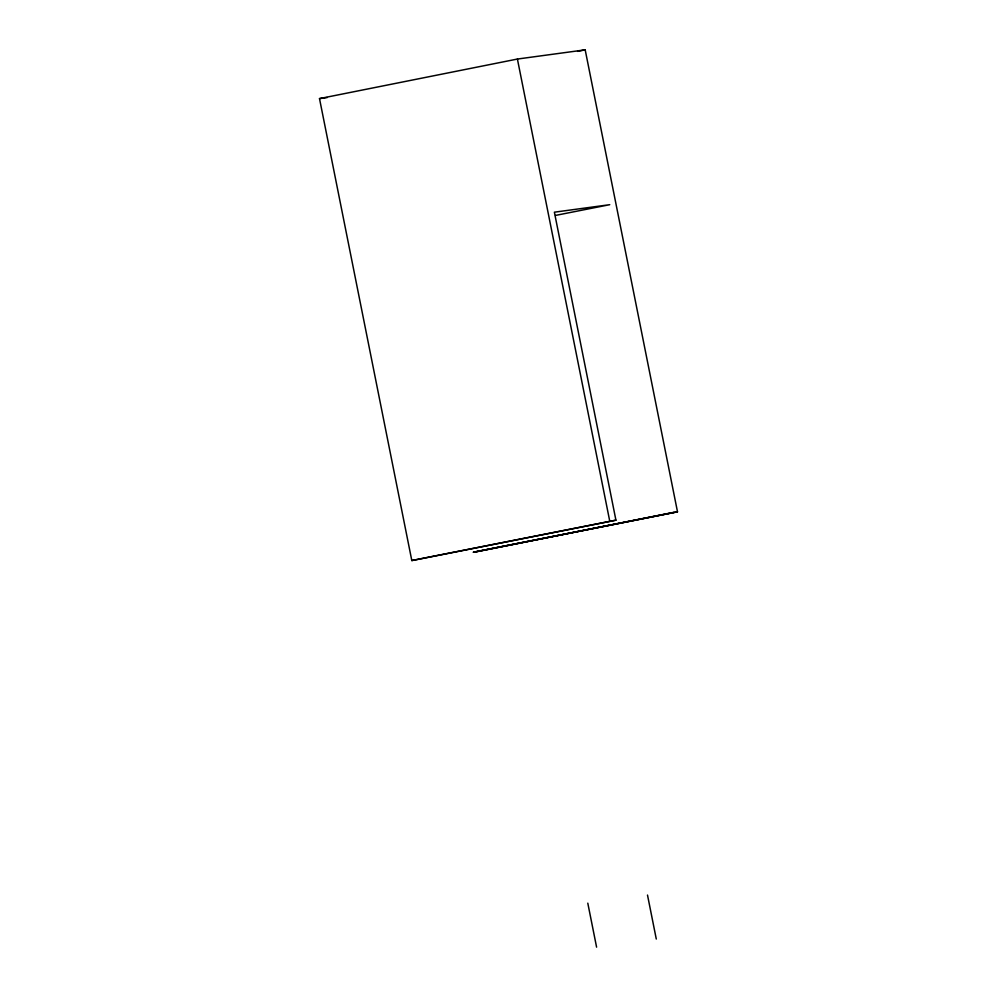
<?xml version="1.0" encoding="UTF-8"?>
<svg xmlns="http://www.w3.org/2000/svg" width="997" height="997" viewBox="0 0 997 997"><rect width="100%" height="100%" fill="white"/><g stroke="black" fill="none" stroke-linecap="round" stroke-linejoin="round"><path stroke-width="1.5" d="M555.541 215.414L609.753 204.684L554.382 212.187L615.922 520.172L411.811 560.563L319.501 98.603L517.406 59.047L585.189 49.85L677.499 511.822L473.388 552.213L677.499 511.822M577.575 51.37L585.189 49.85M411.811 560.563L615.922 520.172M476.018 551.864L673.922 512.308M319.501 98.603L327.203 97.556M517.406 59.047L609.715 521.007M647.502 895.057L656.288 939.049M587.794 903.157L596.592 947.15"/></g></svg>
